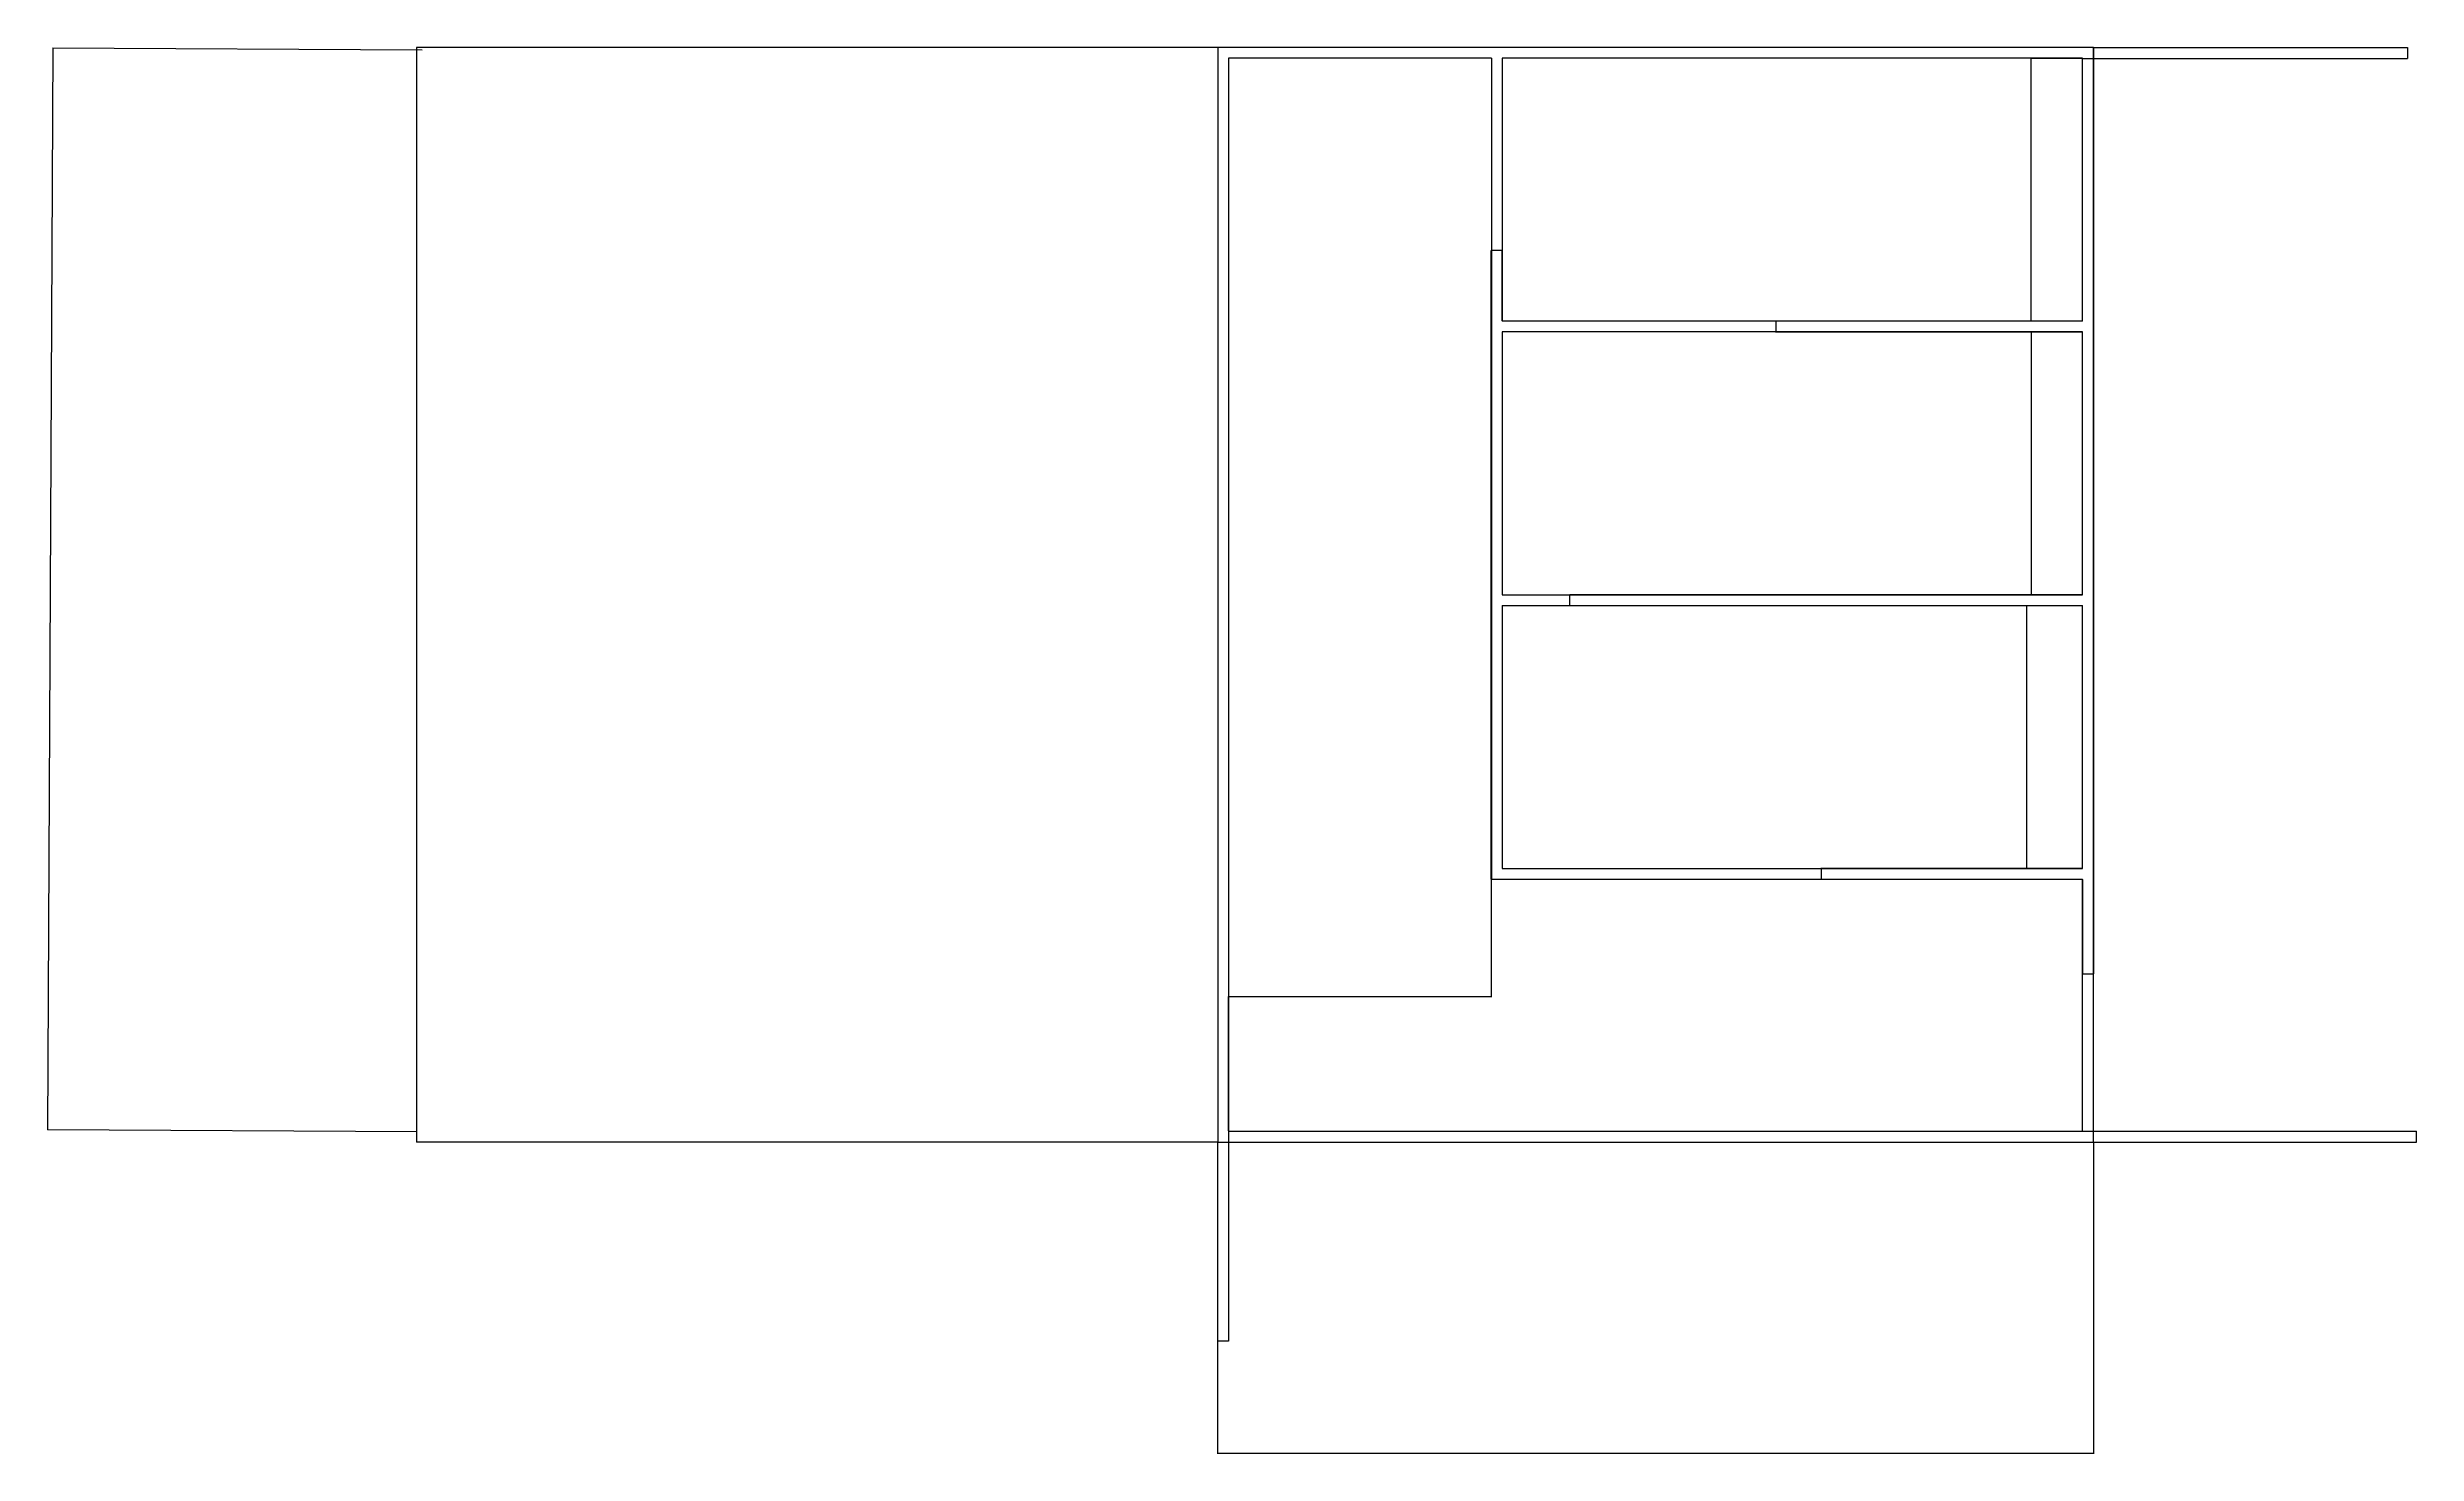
# Model space of a CAD drawing. Header units: inches. Extents: x -346 to 952, y 42 to 813.
import ezdxf

# ---------------------------------------------------------------- set-up
doc = ezdxf.new("R2010")
doc.units = ezdxf.units.IN
doc.header["$MEASUREMENT"] = 0
doc.layers.add('ADSK_CONSTRAINTS', color=7, linetype='CONTINUOUS')
doc.layers.add('Wall', color=16, linetype='CONTINUOUS')
doc.dimstyles.get("Standard").update_dxf_attribs({"dimtxt": 0.125, "dimasz": 0.125, "dimexe": 0.125, "dimexo": 0.0625, "dimgap": 0.09, "dimtad": 0, "dimtoh": 1, "dimdec": 5, "dimzin": 3, "dimdsep": 46, "dimlunit": 4, "dimtxsty": 'Standard', "dimcen": 0.09, "dimazin": 2, "dimtfac": 1, "dimtdec": 4, "dimtofl": 0, "dimtmove": 0, "dimatfit": 3, "dimfxl": 1, "dimtolj": 1, "dimtzin": 0, "dimarcsym": 0})

# ---------------------------------------------------------------- blocks, each defined once
blk = doc.blocks.new('*D1')
at = {"layer": 'ADSK_CONSTRAINTS', "color": 0, "linetype": 'ByBlock', "lineweight": -2}
for p, q in [((295.1, 812.5), (-144, 812.5)), ((-143.8, 212.5), (-143.8, 812.5)), ((295.1, 212.5), (-144, 212.5))]:
    blk.add_line(p, q, dxfattribs=at)
for points in [[(-143.8, 812.5), (-143.8, 812.4), (-143.9, 812.4)], [(-143.8, 212.5), (-143.9, 212.6), (-143.8, 212.6)]]:
    blk.add_solid(points, dxfattribs=at)
at = {"layer": 'ADSK_CONSTRAINTS', "color": 0, "linetype": 'CONTINUOUS', "lineweight": -2, "insert": (-144, 512.5), "char_height": 0.125, "width": 1.375, "attachment_point": 5, "rotation": 90}
blk.add_mtext('bldDEPTH=50\'-0"', dxfattribs=at)
blk = doc.blocks.new('*D2')
at = {"layer": 'ADSK_CONSTRAINTS', "color": 0, "linetype": 'ByBlock', "lineweight": -2}
for p, q in [((769.2, 218.5), (952.2, 218.5)), ((775.2, 212.5), (952.2, 212.5)), ((952.1, 212.5), (952.1, 218.5))]:
    blk.add_line(p, q, dxfattribs=at)
for points in [[(952.1, 218.5), (952.1, 218.4), (952.1, 218.4)], [(952.1, 212.5), (952.1, 212.6), (952.1, 212.6)]]:
    blk.add_solid(points, dxfattribs=at)
at = {"layer": 'ADSK_CONSTRAINTS', "color": 0, "linetype": 'CONTINUOUS', "lineweight": -2, "insert": (952, 215.5), "char_height": 0.125, "width": 0.965, "attachment_point": 5, "rotation": 90}
blk.add_mtext('bldWALL=6"', dxfattribs=at)
blk = doc.blocks.new('*D3')
at = {"layer": 'ADSK_CONSTRAINTS', "color": 0, "linetype": 'ByBlock', "lineweight": -2}
for p, q in [((769.2, 806.5), (947.3, 806.5)), ((775.2, 812.5), (947.3, 812.5)), ((947.2, 812.5), (947.2, 806.5))]:
    blk.add_line(p, q, dxfattribs=at)
for points in [[(947.2, 812.5), (947.2, 812.4), (947.2, 812.4)], [(947.2, 806.5), (947.2, 806.6), (947.2, 806.6)]]:
    blk.add_solid(points, dxfattribs=at)
at = {"layer": 'ADSK_CONSTRAINTS', "color": 0, "linetype": 'CONTINUOUS', "lineweight": -2, "insert": (947, 809.5), "char_height": 0.125, "width": 1.236, "attachment_point": 5, "rotation": 90}
blk.add_mtext('Wall2=bldWALL', dxfattribs=at)
blk = doc.blocks.new('*D4')
at = {"layer": 'ADSK_CONSTRAINTS', "color": 0, "linetype": 'ByBlock', "lineweight": -2}
for p, q in [((775.1, 812.4), (775.1, 304.7)), ((769.1, 356.4), (769.1, 304.7)), ((769.1, 304.8), (775.1, 304.8))]:
    blk.add_line(p, q, dxfattribs=at)
for points in [[(769.1, 304.8), (769.3, 304.8), (769.3, 304.8)], [(775.1, 304.8), (775, 304.8), (775, 304.8)]]:
    blk.add_solid(points, dxfattribs=at)
at = {"layer": 'ADSK_CONSTRAINTS', "color": 0, "linetype": 'CONTINUOUS', "lineweight": -2, "insert": (772.1, 304.9), "char_height": 0.125, "width": 1.236, "attachment_point": 5}
blk.add_mtext('Wall3=bldWALL', dxfattribs=at)
blk = doc.blocks.new('*D5')
at = {"layer": 'ADSK_CONSTRAINTS', "color": 0, "linetype": 'ByBlock', "lineweight": -2}
for p, q in [((769.1, 362.5), (625.8, 362.5)), ((769.1, 356.5), (625.8, 356.5)), ((625.9, 362.5), (625.9, 356.5))]:
    blk.add_line(p, q, dxfattribs=at)
for points in [[(625.9, 362.5), (625.9, 362.4), (625.9, 362.4)], [(625.9, 356.5), (625.9, 356.6), (625.9, 356.6)]]:
    blk.add_solid(points, dxfattribs=at)
at = {"layer": 'ADSK_CONSTRAINTS', "color": 0, "linetype": 'CONTINUOUS', "lineweight": -2, "insert": (625.7, 359.5), "char_height": 0.125, "width": 0.826, "attachment_point": 5, "rotation": 90}
blk.add_mtext('iWALL1=6"', dxfattribs=at)
blk = doc.blocks.new('*D6')
at = {"layer": 'ADSK_CONSTRAINTS', "color": 0, "linetype": 'ByBlock', "lineweight": -2}
for p, q in [((769.1, 506.5), (738.6, 506.5)), ((738.7, 362.5), (738.7, 506.5)), ((769.1, 362.5), (738.6, 362.5))]:
    blk.add_line(p, q, dxfattribs=at)
for points in [[(738.7, 506.5), (738.7, 506.4), (738.7, 506.4)], [(738.7, 362.5), (738.7, 362.6), (738.7, 362.6)]]:
    blk.add_solid(points, dxfattribs=at)
at = {"layer": 'ADSK_CONSTRAINTS', "color": 0, "linetype": 'CONTINUOUS', "lineweight": -2, "insert": (738.5, 434.5), "char_height": 0.125, "width": 1.056, "attachment_point": 5, "rotation": 90}
blk.add_mtext('Room1=12\'-0"', dxfattribs=at)
blk = doc.blocks.new('*D7')
at = {"layer": 'ADSK_CONSTRAINTS', "color": 0, "linetype": 'ByBlock', "lineweight": -2}
for p, q in [((769.1, 512.5), (488.1, 512.5)), ((769.1, 506.5), (488.1, 506.5)), ((488.2, 506.5), (488.2, 512.5))]:
    blk.add_line(p, q, dxfattribs=at)
for points in [[(488.2, 512.5), (488.2, 512.4), (488.2, 512.4)], [(488.2, 506.5), (488.2, 506.6), (488.2, 506.6)]]:
    blk.add_solid(points, dxfattribs=at)
at = {"layer": 'ADSK_CONSTRAINTS', "color": 0, "linetype": 'CONTINUOUS', "lineweight": -2, "insert": (488.1, 509.5), "char_height": 0.125, "width": 1.25, "attachment_point": 5, "rotation": 90}
blk.add_mtext('iWALL2=iWALL1', dxfattribs=at)
blk = doc.blocks.new('*D8')
at = {"layer": 'ADSK_CONSTRAINTS', "color": 0, "linetype": 'ByBlock', "lineweight": -2}
for p, q in [((769.1, 656.5), (741, 656.5)), ((741.1, 512.5), (741.1, 656.5)), ((769.1, 512.5), (741, 512.5))]:
    blk.add_line(p, q, dxfattribs=at)
for points in [[(741.1, 656.5), (741.1, 656.4), (741.1, 656.4)], [(741.1, 512.5), (741.1, 512.6), (741.1, 512.6)]]:
    blk.add_solid(points, dxfattribs=at)
at = {"layer": 'ADSK_CONSTRAINTS', "color": 0, "linetype": 'CONTINUOUS', "lineweight": -2, "insert": (741, 584.5), "char_height": 0.125, "width": 1.083, "attachment_point": 5, "rotation": 90}
blk.add_mtext('Room2=12\'-0"', dxfattribs=at)
blk = doc.blocks.new('*D9')
at = {"layer": 'ADSK_CONSTRAINTS', "color": 0, "linetype": 'ByBlock', "lineweight": -2}
for p, q in [((769.1, 662.5), (600.9, 662.5)), ((601, 662.5), (601, 656.5)), ((769.1, 656.5), (600.9, 656.5))]:
    blk.add_line(p, q, dxfattribs=at)
for points in [[(601, 662.5), (601, 662.4), (601, 662.4)], [(601, 656.5), (601, 656.6), (601, 656.6)]]:
    blk.add_solid(points, dxfattribs=at)
at = {"layer": 'ADSK_CONSTRAINTS', "color": 0, "linetype": 'CONTINUOUS', "lineweight": -2, "insert": (600.8, 659.5), "char_height": 0.125, "width": 1.25, "attachment_point": 5, "rotation": 90}
blk.add_mtext('iWALL3=iWALL1', dxfattribs=at)
blk = doc.blocks.new('*D10')
at = {"layer": 'ADSK_CONSTRAINTS', "color": 0, "linetype": 'ByBlock', "lineweight": -2}
for p, q in [((769.1, 806.5), (740.8, 806.5)), ((740.9, 662.5), (740.9, 806.5)), ((769.1, 662.5), (740.8, 662.5))]:
    blk.add_line(p, q, dxfattribs=at)
for points in [[(740.9, 806.5), (741, 806.4), (740.9, 806.4)], [(740.9, 662.5), (740.9, 662.6), (741, 662.6)]]:
    blk.add_solid(points, dxfattribs=at)
at = {"layer": 'ADSK_CONSTRAINTS', "color": 0, "linetype": 'CONTINUOUS', "lineweight": -2, "insert": (740.8, 734.5), "char_height": 0.125, "width": 1.083, "attachment_point": 5, "rotation": 90}
blk.add_mtext('Room3=12\'-0"', dxfattribs=at)
blk = doc.blocks.new('*D11')
at = {"layer": 'ADSK_CONSTRAINTS', "color": 0, "linetype": 'ByBlock', "lineweight": -2}
for p, q in [((445.1, 356.6), (445.1, 701.2)), ((451.1, 662.6), (451.1, 701.2)), ((451.1, 701.1), (445.1, 701.1))]:
    blk.add_line(p, q, dxfattribs=at)
for points in [[(445.1, 701.1), (445.3, 701.1), (445.3, 701.1)], [(451.1, 701.1), (451, 701.1), (451, 701.1)]]:
    blk.add_solid(points, dxfattribs=at)
at = {"layer": 'ADSK_CONSTRAINTS', "color": 0, "linetype": 'CONTINUOUS', "lineweight": -2, "insert": (448.1, 701.3), "char_height": 0.125, "width": 1.264, "attachment_point": 5}
blk.add_mtext('iWALL4=iWALL1', dxfattribs=at)
blk = doc.blocks.new('*D12')
at = {"layer": 'ADSK_CONSTRAINTS', "color": 0, "linetype": 'ByBlock', "lineweight": -2}
for p, q in [((445.1, 356.4), (445.1, 292)), ((301.1, 218.6), (301.1, 292.2)), ((445.1, 292.1), (301.1, 292.1))]:
    blk.add_line(p, q, dxfattribs=at)
for points in [[(301.1, 292.1), (301.3, 292.1), (301.3, 292.1)], [(445.1, 292.1), (445, 292.1), (445, 292.1)]]:
    blk.add_solid(points, dxfattribs=at)
at = {"layer": 'ADSK_CONSTRAINTS', "color": 0, "linetype": 'CONTINUOUS', "lineweight": -2, "insert": (373.1, 292.2), "char_height": 0.125, "width": 0.861, "attachment_point": 5}
blk.add_mtext('hall=12\'-0"', dxfattribs=at)
blk = doc.blocks.new('*D13')
at = {"layer": 'ADSK_CONSTRAINTS', "color": 0, "linetype": 'ByBlock', "lineweight": -2}
for p, q in [((295.1, 212.4), (295.1, 103.3)), ((301.1, 218.4), (301.1, 103.3)), ((301.1, 103.4), (295.1, 103.4))]:
    blk.add_line(p, q, dxfattribs=at)
for points in [[(295.1, 103.4), (295.3, 103.4), (295.3, 103.4)], [(301.1, 103.4), (301, 103.4), (301, 103.4)]]:
    blk.add_solid(points, dxfattribs=at)
at = {"layer": 'ADSK_CONSTRAINTS', "color": 0, "linetype": 'CONTINUOUS', "lineweight": -2, "insert": (298.1, 103.6), "char_height": 0.125, "width": 1.208, "attachment_point": 5}
blk.add_mtext('Wall1=bldWALL', dxfattribs=at)
blk = doc.blocks.new('*D14')
at = {"layer": 'ADSK_CONSTRAINTS', "color": 0, "linetype": 'ByBlock', "lineweight": -2}
for p, q in [((295.1, 212.4), (295.1, 41.7)), ((775.1, 212.4), (775.1, 41.7)), ((295.1, 41.9), (775.1, 41.9))]:
    blk.add_line(p, q, dxfattribs=at)
for points in [[(295.1, 41.9), (295.3, 41.9), (295.3, 41.8)], [(775.1, 41.9), (775, 41.8), (775, 41.9)]]:
    blk.add_solid(points, dxfattribs=at)
at = {"layer": 'ADSK_CONSTRAINTS', "color": 0, "linetype": 'CONTINUOUS', "lineweight": -2, "insert": (535.1, 42), "char_height": 0.125, "width": 1.375, "attachment_point": 5}
blk.add_mtext('bldWIDTH=40\'-0"', dxfattribs=at)
blk = doc.blocks.new('*D15')
at = {"layer": 'Wall', "color": 0, "linetype": 'ByBlock', "lineweight": -2}
for p, q in [((-343.3, 812), (-346.2, 219.2)), ((-140.9, 811), (-343.5, 812)), ((-143.7, 218.2), (-346.3, 219.2))]:
    blk.add_line(p, q, dxfattribs=at)
for points in [[(-343.3, 812), (-343.3, 811.8), (-343.4, 811.8)], [(-346.2, 219.2), (-346.2, 219.3), (-346.1, 219.3)]]:
    blk.add_solid(points, dxfattribs=at)
at = {"layer": 'Wall', "color": 0, "linetype": 'CONTINUOUS', "lineweight": -2, "insert": (-344.9, 515.6), "char_height": 0.125, "width": 1.122, "attachment_point": 5, "rotation": 89.7278}
blk.add_mtext('49\'-4 49/64"', dxfattribs=at)

msp = doc.modelspace()

# ---------------------------------------------------------------- linework, layer by layer
at = {"layer": 'Wall'}
for p, q in [((295.143798, 812.51238), (295.143798, 212.51238)), ((775.143798, 812.51238), (295.143798, 812.51238)), ((301.143798, 806.51238), (301.143798, 218.51238)), ((445.143798, 806.51238), (301.143798, 806.51238)), ((445.143798, 806.51238), (445.143798, 356.51238)), ((769.143798, 806.51238), (451.143798, 806.51238)), ((451.143798, 806.51238), (451.143798, 662.51238)), ((769.143798, 662.51238), (769.143798, 806.51238)), ((775.143798, 212.51238), (775.143798, 812.51238)), ((769.143798, 662.51238), (451.143798, 662.51238)), ((769.143798, 656.51238), (451.143798, 656.51238)), ((451.143798, 656.51238), (451.143798, 512.51238)), ((769.143798, 512.51238), (769.143798, 656.51238)), ((451.143798, 512.51238), (769.143798, 512.51238)), ((451.143798, 506.51238), (769.143798, 506.51238)), ((451.143798, 506.51238), (451.143798, 362.51238)), ((769.143798, 362.51238), (769.143798, 506.51238)), ((445.143798, 356.51238), (769.143798, 356.51238)), ((451.143798, 362.51238), (769.143798, 362.51238)), ((769.143798, 218.51238), (769.143798, 356.51238)), ((295.143798, 212.51238), (775.143798, 212.51238)), ((301.143798, 218.51238), (769.143798, 218.51238))]:
    msp.add_line(p, q, dxfattribs=at)

# ---------------------------------------------------------------- dimensions: what is measured, and where the dimension line sits
at = {"layer": 'ADSK_CONSTRAINTS'}
for base, p1, p2, text, picture, middle in [((-143.840363, 586.49775), (295.143798, 212.51238), (295.143798, 812.51238), 'bldDEPTH=50\'-0"', '*D1', (-143.992863, 512.51238)), ((740.94103, 806.51238), (769.143798, 662.51238), (769.143798, 806.51238), 'Room3=12\'-0"', '*D10', (740.78853, 734.51238)), ((947.195345, 771.447432), (775.143798, 812.51238), (769.143798, 806.51238), 'Wall2=bldWALL', '*D3', (947.042845, 809.51238)), ((600.997233, 696.875962), (769.143798, 662.51238), (769.143798, 656.51238), 'iWALL3=iWALL1', '*D9', (600.844733, 659.51238)), ((741.124258, 656.51238), (769.143798, 512.51238), (769.143798, 656.51238), 'Room2=12\'-0"', '*D8', (740.971758, 584.51238)), ((488.222666, 502.948329), (769.143798, 506.51238), (769.143798, 512.51238), 'iWALL2=iWALL1', '*D7', (488.070166, 509.51238)), ((738.681168, 471.444675), (769.143798, 362.51238), (769.143798, 506.51238), 'Room1=12\'-0"', '*D6', (738.528668, 434.51238)), ((625.879249, 320.000171), (769.143798, 362.51238), (769.143798, 356.51238), 'iWALL1=6"', '*D5', (625.726749, 359.51238)), ((952.120056, 218.194952), (775.143798, 212.51238), (769.143798, 218.51238), 'bldWALL=6"', '*D2', (951.967556, 215.51238))]:
    dim = msp.add_linear_dim(base=base, p1=p1, p2=p2, angle=90, text=text, dimstyle='Standard', dxfattribs=at)
    dim.commit()
    dim.dimension.update_dxf_attribs({"geometry": picture, "text_midpoint": middle})
for base, p1, p2, text, picture, middle in [((789.397171, 304.778379), (769.143798, 356.51238), (775.143798, 812.51238), 'Wall3=bldWALL', '*D4', (772.143798, 304.930879)), ((489.558767, 701.104902), (451.143798, 662.51238), (445.143798, 356.51238), 'iWALL4=iWALL1', '*D11', (448.143798, 701.257402)), ((350.331503, 292.093546), (445.143798, 356.51238), (301.143798, 218.51238), 'hall=12\'-0"', '*D12', (373.143798, 292.246046)), ((254.852079, 103.41141), (301.143798, 218.51238), (295.143798, 212.51238), 'Wall1=bldWALL', '*D13', (298.143798, 103.56391)), ((551.501876, 41.858938), (295.143798, 212.51238), (775.143798, 212.51238), 'bldWIDTH=40\'-0"', '*D14', (535.143798, 42.011438))]:
    dim = msp.add_linear_dim(base=base, p1=p1, p2=p2, text=text, dimstyle='Standard', dxfattribs=at)
    dim.commit()
    dim.dimension.update_dxf_attribs({"geometry": picture, "text_midpoint": middle})
at = {"layer": 'Wall'}
dim = msp.add_aligned_dim(p1=(-140.798811, 811.001149), p2=(-143.614787, 218.238156), distance=-202.54065, dimstyle='Standard', dxfattribs=at)
dim.commit()
dim.dimension.update_dxf_attribs({"geometry": '*D15', "text_midpoint": (-344.897661, 515.582555)})

doc.saveas('drawing.dxf')
